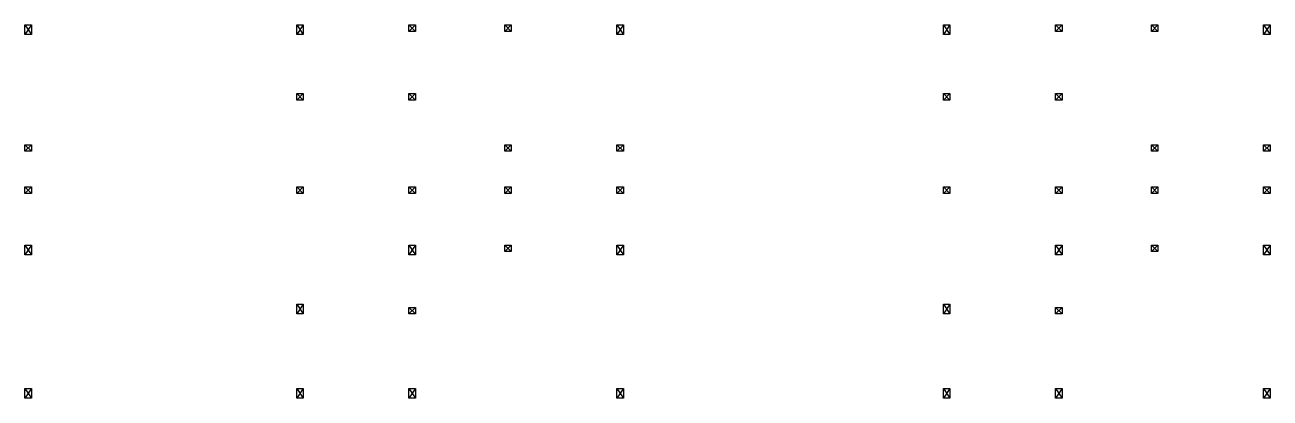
# Model space of a CAD drawing. Header units: inches. Extents: x 1594 to 5632, y 1440 to 2301.
# Drawn here: x 3711 to 5632, y 1552 to 2128 of the extents above; entities that cross this region are included whole.
import ezdxf

# ---------------------------------------------------------------- set-up
doc = ezdxf.new("R2010")
doc.units = ezdxf.units.IN
doc.layers.add('C', color=7, linetype='Continuous', true_color=0x896fe7)
doc.layers.add('C1', color=7, linetype='Continuous', true_color=0xf21602)

msp = doc.modelspace()

# ---------------------------------------------------------------- linework, layer by layer
at = {"layer": 'C'}
for p, q in [((3711.4, 2128), (3721.4, 2113)), ((3721.4, 2128), (3711.4, 2113)), ((4130.8, 2128), (4140.8, 2113)), ((4140.8, 2128), (4130.8, 2113)), ((4624.8, 2128), (4634.8, 2113)), ((4634.8, 2128), (4624.8, 2113)), ((5128.4, 2128), (5138.4, 2113)), ((5138.4, 2128), (5128.4, 2113)), ((5622.4, 2128), (5632.4, 2113)), ((5632.4, 2128), (5622.4, 2113)), ((3711.4, 1788), (3721.4, 1773)), ((3721.4, 1788), (3711.4, 1773)), ((4303.8, 1788), (4313.8, 1773)), ((4313.8, 1788), (4303.8, 1773)), ((4624.8, 1788), (4634.8, 1773)), ((4634.8, 1788), (4624.8, 1773)), ((5301.4, 1788), (5311.4, 1773)), ((5311.4, 1788), (5301.4, 1773)), ((5622.4, 1788), (5632.4, 1773)), ((5632.4, 1788), (5622.4, 1773)), ((4130.8, 1697), (4140.8, 1682)), ((4140.8, 1697), (4130.8, 1682)), ((5128.4, 1697), (5138.4, 1682)), ((5138.4, 1697), (5128.4, 1682)), ((3711.4, 1567), (3721.4, 1552)), ((3721.4, 1567), (3711.4, 1552)), ((4130.8, 1567), (4140.8, 1552)), ((4140.8, 1567), (4130.8, 1552)), ((4303.8, 1567), (4313.8, 1552)), ((4313.8, 1567), (4303.8, 1552)), ((4624.8, 1567), (4634.8, 1552)), ((4634.8, 1567), (4624.8, 1552)), ((5128.4, 1567), (5138.4, 1552)), ((5138.4, 1567), (5128.4, 1552)), ((5301.4, 1567), (5311.4, 1552)), ((5311.4, 1567), (5301.4, 1552)), ((5622.4, 1567), (5632.4, 1552)), ((5632.4, 1567), (5622.4, 1552))]:
    msp.add_line(p, q, dxfattribs=at)
for points in [[(3721.4, 2113), (3711.4, 2113), (3711.4, 2128), (3721.4, 2128)], [(4140.8, 2113), (4130.8, 2113), (4130.8, 2128), (4140.8, 2128)], [(4634.8, 2113), (4624.8, 2113), (4624.8, 2128), (4634.8, 2128)], [(5138.4, 2113), (5128.4, 2113), (5128.4, 2128), (5138.4, 2128)], [(5632.4, 2113), (5622.4, 2113), (5622.4, 2128), (5632.4, 2128)], [(3721.4, 1773), (3711.4, 1773), (3711.4, 1788), (3721.4, 1788)], [(4313.8, 1773), (4303.8, 1773), (4303.8, 1788), (4313.8, 1788)], [(4634.8, 1773), (4624.8, 1773), (4624.8, 1788), (4634.8, 1788)], [(5311.4, 1773), (5301.4, 1773), (5301.4, 1788), (5311.4, 1788)], [(5632.4, 1773), (5622.4, 1773), (5622.4, 1788), (5632.4, 1788)], [(4140.8, 1682), (4130.8, 1682), (4130.8, 1697), (4140.8, 1697)], [(5138.4, 1682), (5128.4, 1682), (5128.4, 1697), (5138.4, 1697)], [(3721.4, 1552), (3711.4, 1552), (3711.4, 1567), (3721.4, 1567)], [(4140.8, 1552), (4130.8, 1552), (4130.8, 1567), (4140.8, 1567)], [(4313.8, 1552), (4303.8, 1552), (4303.8, 1567), (4313.8, 1567)], [(4634.8, 1552), (4624.8, 1552), (4624.8, 1567), (4634.8, 1567)], [(5138.4, 1552), (5128.4, 1552), (5128.4, 1567), (5138.4, 1567)], [(5311.4, 1552), (5301.4, 1552), (5301.4, 1567), (5311.4, 1567)], [(5632.4, 1552), (5622.4, 1552), (5622.4, 1567), (5632.4, 1567)]]:
    msp.add_lwpolyline(points, close=True, dxfattribs=at)
at = {"layer": 'C1'}
for p, q in [((4303.8, 2128), (4313.8, 2118)), ((4313.8, 2128), (4303.8, 2118)), ((4451.8, 2128), (4461.8, 2118)), ((4461.8, 2128), (4451.8, 2118)), ((5301.4, 2128), (5311.4, 2118)), ((5311.4, 2128), (5301.4, 2118)), ((5449.4, 2128), (5459.4, 2118)), ((5459.4, 2128), (5449.4, 2118)), ((4130.8, 2022), (4140.8, 2012)), ((4140.8, 2022), (4130.8, 2012)), ((4303.8, 2022), (4313.8, 2012)), ((4313.8, 2022), (4303.8, 2012)), ((5128.4, 2022), (5138.4, 2012)), ((5138.4, 2022), (5128.4, 2012)), ((5301.4, 2022), (5311.4, 2012)), ((5311.4, 2022), (5301.4, 2012)), ((3711.4, 1943), (3721.4, 1933)), ((3721.4, 1943), (3711.4, 1933)), ((4451.8, 1943), (4461.8, 1933)), ((4461.8, 1943), (4451.8, 1933)), ((4624.8, 1943), (4634.8, 1933)), ((4634.8, 1943), (4624.8, 1933)), ((5449.4, 1943), (5459.4, 1933)), ((5459.4, 1943), (5449.4, 1933)), ((5622.4, 1943), (5632.4, 1933)), ((5632.4, 1943), (5622.4, 1933)), ((3711.4, 1878), (3721.4, 1868)), ((3721.4, 1878), (3711.4, 1868)), ((4130.8, 1878), (4140.8, 1868)), ((4140.8, 1878), (4130.8, 1868)), ((4303.8, 1878), (4313.8, 1868)), ((4313.8, 1878), (4303.8, 1868)), ((4451.8, 1878), (4461.8, 1868)), ((4461.8, 1878), (4451.8, 1868)), ((4624.8, 1878), (4634.8, 1868)), ((4634.8, 1878), (4624.8, 1868)), ((5128.4, 1878), (5138.4, 1868)), ((5138.4, 1878), (5128.4, 1868)), ((5301.4, 1878), (5311.4, 1868)), ((5311.4, 1878), (5301.4, 1868)), ((5449.4, 1878), (5459.4, 1868)), ((5459.4, 1878), (5449.4, 1868)), ((5622.4, 1878), (5632.4, 1868)), ((5632.4, 1878), (5622.4, 1868)), ((4451.8, 1788), (4461.8, 1778)), ((4461.8, 1788), (4451.8, 1778)), ((5449.4, 1788), (5459.4, 1778)), ((5459.4, 1788), (5449.4, 1778)), ((4303.8, 1692), (4313.8, 1682)), ((4313.8, 1692), (4303.8, 1682)), ((5301.4, 1692), (5311.4, 1682)), ((5311.4, 1692), (5301.4, 1682))]:
    msp.add_line(p, q, dxfattribs=at)
for points in [[(4313.8, 2118), (4303.8, 2118), (4303.8, 2128), (4313.8, 2128)], [(4461.8, 2118), (4451.8, 2118), (4451.8, 2128), (4461.8, 2128)], [(5311.4, 2118), (5301.4, 2118), (5301.4, 2128), (5311.4, 2128)], [(5459.4, 2118), (5449.4, 2118), (5449.4, 2128), (5459.4, 2128)], [(4140.8, 2012), (4130.8, 2012), (4130.8, 2022), (4140.8, 2022)], [(4313.8, 2012), (4303.8, 2012), (4303.8, 2022), (4313.8, 2022)], [(5138.4, 2012), (5128.4, 2012), (5128.4, 2022), (5138.4, 2022)], [(5311.4, 2012), (5301.4, 2012), (5301.4, 2022), (5311.4, 2022)], [(3721.4, 1933), (3711.4, 1933), (3711.4, 1943), (3721.4, 1943)], [(4461.8, 1933), (4451.8, 1933), (4451.8, 1943), (4461.8, 1943)], [(4634.8, 1933), (4624.8, 1933), (4624.8, 1943), (4634.8, 1943)], [(5459.4, 1933), (5449.4, 1933), (5449.4, 1943), (5459.4, 1943)], [(5632.4, 1933), (5622.4, 1933), (5622.4, 1943), (5632.4, 1943)], [(3721.4, 1868), (3711.4, 1868), (3711.4, 1878), (3721.4, 1878)], [(4140.8, 1868), (4130.8, 1868), (4130.8, 1878), (4140.8, 1878)], [(4313.8, 1868), (4303.8, 1868), (4303.8, 1878), (4313.8, 1878)], [(4461.8, 1868), (4451.8, 1868), (4451.8, 1878), (4461.8, 1878)], [(4634.8, 1868), (4624.8, 1868), (4624.8, 1878), (4634.8, 1878)], [(5138.4, 1868), (5128.4, 1868), (5128.4, 1878), (5138.4, 1878)], [(5311.4, 1868), (5301.4, 1868), (5301.4, 1878), (5311.4, 1878)], [(5459.4, 1868), (5449.4, 1868), (5449.4, 1878), (5459.4, 1878)], [(5632.4, 1868), (5622.4, 1868), (5622.4, 1878), (5632.4, 1878)], [(4461.8, 1778), (4451.8, 1778), (4451.8, 1788), (4461.8, 1788)], [(5459.4, 1778), (5449.4, 1778), (5449.4, 1788), (5459.4, 1788)], [(4313.8, 1682), (4303.8, 1682), (4303.8, 1692), (4313.8, 1692)], [(5311.4, 1682), (5301.4, 1682), (5301.4, 1692), (5311.4, 1692)]]:
    msp.add_lwpolyline(points, close=True, dxfattribs=at)

doc.saveas('drawing.dxf')
